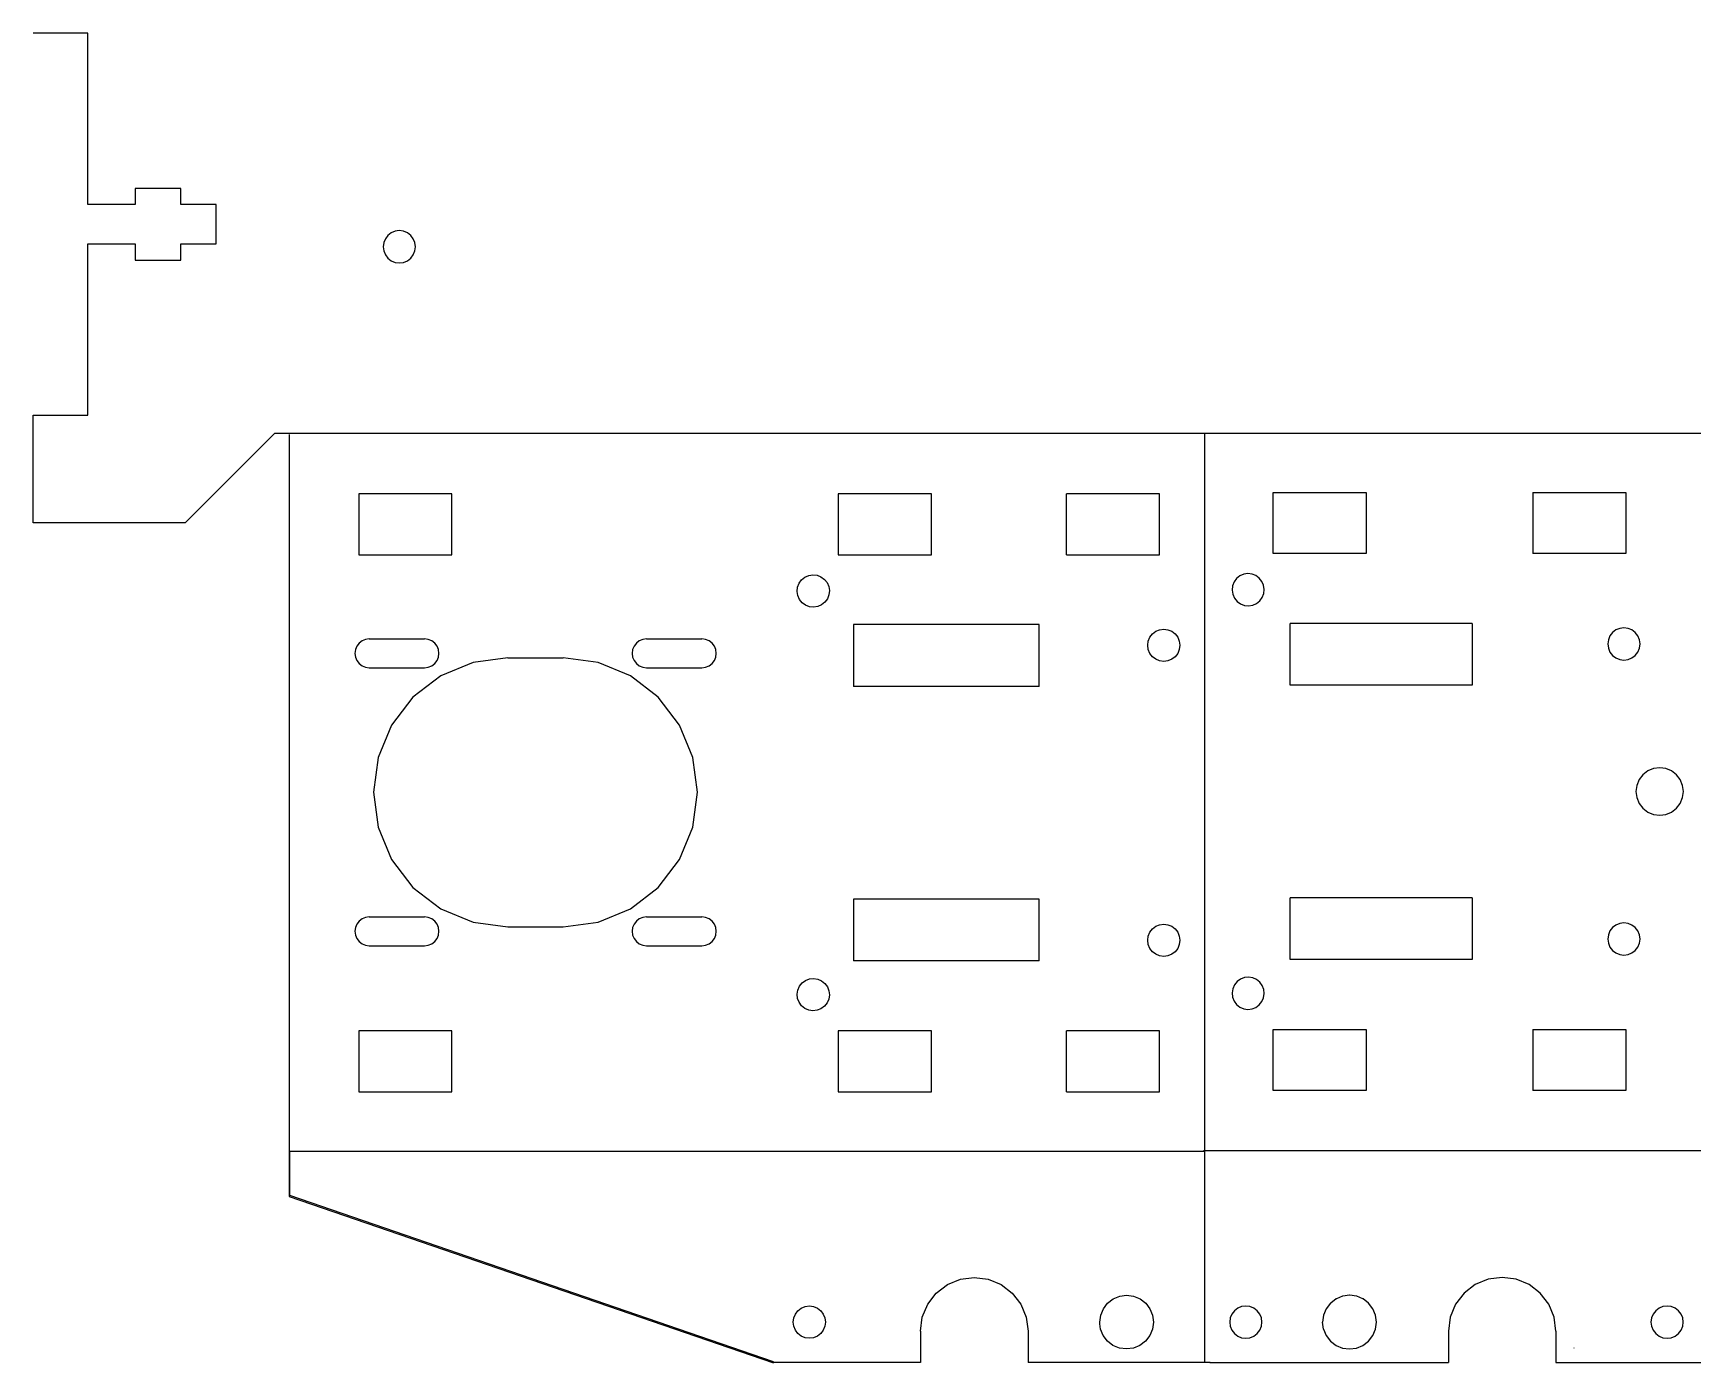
# Model space of a CAD drawing. Extents: x 0 to 941, y 0 to 539.
# Drawn here: x 0.2 to 185.3, y 42.3 to 190.6 of the extents above; entities that cross this region are included whole.
import ezdxf

# ---------------------------------------------------------------- set-up
doc = ezdxf.new("R2010")
doc.units = 0
doc.layers.add('Layer_1', color=7, linetype='CONTINUOUS')

msp = doc.modelspace()

# ---------------------------------------------------------------- linework, layer by layer
at = {"layer": 'Layer_1', "color": 2}
for points in [[(6.23793, 190.583319), (0.150114, 190.583319)], [(6.23793, 171.483479), (6.23793, 190.583319)], [(16.617132, 173.283464), (11.52731, 173.283464)], [(11.52731, 173.283464), (11.52731, 171.483479)], [(16.617132, 171.483479), (16.617132, 173.283464)], [(11.52731, 171.483479), (6.23793, 171.483479)], [(20.55924, 171.483479), (16.617132, 171.483479)], [(20.55924, 167.083493), (20.55924, 171.483479)], [(0.150114, 147.983653), (6.23793, 147.983653), (6.23793, 167.083493)], [(6.23793, 167.083493), (11.52731, 167.083493)], [(11.52731, 167.083493), (11.52731, 165.283508)], [(16.617132, 165.283508), (16.617132, 167.083493)], [(16.617132, 167.083493), (20.55924, 167.083493)], [(11.52731, 165.283508), (16.617132, 165.283508)], [(0.150114, 135.983761), (0.150114, 147.983653)], [(17.116129, 135.983761), (27.096156, 145.983685), (301.047404, 145.983685), (311.027431, 135.983761)], [(17.116129, 135.983761), (0.150114, 135.983761)]]:
    msp.add_lwpolyline(points, dxfattribs=at)
at = {"layer": 'Layer_1', "color": 7}
for points in [[(40.532248, 168.505949), (40.098557, 168.325948)], [(40.997632, 168.567333), (40.532248, 168.505949)], [(41.463016, 168.505949), (40.997632, 168.567333)], [(41.896679, 168.325948), (41.463016, 168.505949)], [(39.26078, 167.231942), (39.19951, 166.765626)], [(39.19951, 166.765626), (39.26078, 166.29931)], [(39.440414, 167.666508), (39.26078, 167.231942)], [(39.726164, 168.039634), (39.440414, 167.666508)], [(40.098557, 168.325948), (39.726164, 168.039634)], [(42.2691, 168.039634), (41.896679, 168.325948)], [(42.55485, 167.666508), (42.2691, 168.039634)], [(42.734484, 167.231942), (42.55485, 167.666508)], [(42.795754, 166.765626), (42.734484, 167.231942)], [(42.734484, 166.29931), (42.795754, 166.765626)], [(39.26078, 166.29931), (39.440414, 165.864801)], [(39.440414, 165.864801), (39.726164, 165.491619)], [(39.726164, 165.491619), (40.098557, 165.205276)], [(40.098557, 165.205276), (40.532248, 165.025331)], [(40.532248, 165.025331), (40.997632, 164.963948)], [(40.997632, 164.963948), (41.463016, 165.025331)], [(41.463016, 165.025331), (41.896679, 165.205276)], [(41.896679, 165.205276), (42.2691, 165.491619)], [(42.2691, 165.491619), (42.55485, 165.864801)], [(42.55485, 165.864801), (42.734484, 166.29931)], [(130.847423, 65.797959), (130.847423, 145.971719)], [(46.857102, 139.231377), (36.4779, 139.231377)], [(36.4779, 139.231377), (36.4779, 132.431402)], [(46.857102, 132.431402), (46.857102, 139.231377)], [(89.970751, 139.231377), (89.970751, 132.431402)], [(100.349981, 139.231377), (89.970751, 139.231377)], [(100.349981, 132.431402), (100.349981, 139.231377)], [(125.799003, 132.431402), (125.799003, 139.231377), (115.419801, 139.231377)], [(115.419801, 132.431402), (115.419801, 139.231377)], [(138.494347, 139.375226), (148.873549, 139.375226)], [(138.494347, 132.575279), (138.494347, 139.375226)], [(148.873549, 139.375226), (148.873549, 132.575279)], [(167.436377, 139.375226), (177.815579, 139.375226), (177.815579, 132.575279), (167.436377, 132.575279)], [(167.436377, 139.375226), (167.436377, 132.575279)], [(36.4779, 132.431402), (46.857102, 132.431402)], [(89.970751, 132.431402), (100.349981, 132.431402)], [(115.419801, 132.431402), (125.799003, 132.431402)], [(148.873549, 132.575279), (138.494347, 132.575279)], [(85.601133, 129.246637), (85.878275, 129.625718), (86.243894, 129.919963), (86.673097, 130.109334)], [(86.673097, 130.109334), (87.136563, 130.18099), (87.602766, 130.129964), (88.039871, 129.959813)], [(88.039871, 129.959813), (88.418162, 129.682106), (88.711814, 129.315725)], [(137.495929, 128.565183), (137.424414, 129.02958), (137.235382, 129.45963), (136.941758, 129.825983), (136.563467, 130.103718), (136.126333, 130.273869), (135.660158, 130.324839), (135.196693, 130.253211), (134.767518, 130.06384), (134.40187, 129.769567), (134.1247, 129.39057), (133.954887, 128.952561), (133.904002, 128.485427), (133.975461, 128.021031), (134.164493, 127.591009), (134.458174, 127.224628), (134.836436, 126.946921)], [(85.451894, 127.877154), (85.380407, 128.341579), (85.431291, 128.808656), (85.601133, 129.246637)], [(86.312841, 126.803044), (85.934578, 127.080779), (85.640898, 127.447103), (85.451894, 127.877154)], [(88.921449, 127.954172), (88.751608, 127.516191), (88.474437, 127.137167), (88.10879, 126.842922), (87.679643, 126.653523)], [(88.711814, 129.315725), (88.900818, 128.885703), (88.972334, 128.421306), (88.921449, 127.954172)], [(137.275203, 127.660068), (137.445016, 128.098077)], [(137.445016, 128.098077), (137.495929, 128.565183)], [(87.679643, 126.653523), (87.216149, 126.581895), (86.749975, 126.632864), (86.312841, 126.803044)], [(134.836436, 126.946921), (135.273542, 126.776797)], [(135.273542, 126.776797), (135.739745, 126.7258)], [(135.739745, 126.725772), (136.203238, 126.797428)], [(136.203238, 126.797428), (136.632386, 126.986799)], [(136.632386, 126.986799), (136.998033, 127.281044)], [(136.998033, 127.281044), (137.275203, 127.660068)], [(91.649945, 124.631457), (91.649945, 117.731519)], [(112.376881, 124.631457), (91.649945, 124.631457)], [(112.376881, 117.731519), (112.376881, 124.631457)], [(125.010333, 123.604253), (125.382387, 123.890285), (125.815626, 124.070117)], [(125.815626, 124.070117), (126.280587, 124.131444), (126.74552, 124.070117), (127.178788, 123.890285)], [(160.700889, 124.775334), (140.3731, 124.775334)], [(160.700889, 117.875396), (140.3731, 117.875396), (140.3731, 124.775334)], [(160.700889, 124.775334), (160.700889, 117.875396)], [(179.351178, 122.009471), (179.412392, 122.475364), (179.351178, 122.941228), (179.171713, 123.375342), (178.886245, 123.74813), (178.514192, 124.034218), (178.080924, 124.214022), (177.615991, 124.275349), (177.15103, 124.214022), (176.717791, 124.034218), (176.345737, 123.74813), (176.060269, 123.375342), (175.880804, 122.941228), (175.81959, 122.475364), (175.880804, 122.009471), (176.060269, 121.575357), (176.345737, 121.202598), (176.717791, 120.916509), (177.15103, 120.736706), (177.615991, 120.675407), (178.080924, 120.736706), (178.514192, 120.916509), (178.886245, 121.202598), (179.171713, 121.575357), (179.351178, 122.009471)], [(36.248961, 122.231467), (36.089421, 121.845585)], [(36.502735, 122.562825), (36.248961, 122.231467)], [(36.833443, 122.817135), (36.502735, 122.562825)], [(37.218564, 122.976929), (36.833443, 122.817135)], [(37.63185, 123.031483), (37.218564, 122.976929)], [(37.63185, 123.031483), (43.819459, 123.031483)], [(44.232745, 122.976929), (43.819459, 123.031483)], [(44.617838, 122.817135), (44.232745, 122.976929)], [(44.948546, 122.562825), (44.617838, 122.817135)], [(45.20232, 122.231467), (44.948546, 122.562825)], [(45.361832, 121.845585), (45.20232, 122.231467)], [(67.187008, 122.231467), (67.027467, 121.845585)], [(67.440782, 122.562825), (67.187008, 122.231467)], [(67.77149, 122.817135), (67.440782, 122.562825)], [(68.15661, 122.976929), (67.77149, 122.817135)], [(68.569868, 123.031483), (68.15661, 122.976929)], [(68.569868, 123.031483), (74.757478, 123.031483)], [(75.170792, 122.976929), (74.757478, 123.031483)], [(75.555884, 122.817135), (75.170792, 122.976929)], [(75.886592, 122.562825), (75.555884, 122.817135)], [(76.140366, 122.231467), (75.886592, 122.562825)], [(76.299907, 121.845585), (76.140366, 122.231467)], [(124.484158, 122.331487), (124.5454, 122.797323)], [(124.5454, 121.865595), (124.484158, 122.331487)], [(124.5454, 122.797323), (124.724866, 123.231494), (125.010333, 123.604253)], [(127.178788, 123.890285), (127.550813, 123.604253), (127.836309, 123.231494)], [(127.836309, 123.231494), (128.015774, 122.797323), (128.076988, 122.331487), (128.015774, 121.865595)], [(36.089421, 121.845585), (36.035036, 121.431452)], [(36.035036, 121.431452), (36.089421, 121.017376)], [(36.089421, 121.017376), (36.248961, 120.631493)], [(36.248961, 120.631493), (36.502735, 120.300108)], [(44.948546, 120.300108), (45.20232, 120.631493)], [(45.20232, 120.631493), (45.361832, 121.017376)], [(45.416244, 121.431452), (45.361832, 121.845585)], [(45.361832, 121.017376), (45.416244, 121.431452)], [(49.226357, 120.420363), (45.61586, 118.921904)], [(53.100845, 120.931467), (49.226357, 120.420363)], [(53.100845, 120.931467), (59.288482, 120.931467)], [(63.162998, 120.420363), (59.288482, 120.931467)], [(66.773496, 118.921904), (63.162998, 120.420363)], [(67.027467, 121.845585), (66.973083, 121.431452)], [(66.973083, 121.431452), (67.027467, 121.017376)], [(67.027467, 121.017376), (67.187008, 120.631493)], [(67.187008, 120.631493), (67.440782, 120.300108)], [(75.886592, 120.300108), (76.140366, 120.631493)], [(76.140366, 120.631493), (76.299907, 121.017376)], [(76.354319, 121.431452), (76.299907, 121.845585)], [(76.299907, 121.017376), (76.354319, 121.431452)], [(125.382387, 120.772633), (125.010333, 121.058693), (124.724866, 121.431452), (124.5454, 121.865595)], [(126.280587, 120.531474), (125.815626, 120.592829), (125.382387, 120.772633)], [(126.74552, 120.592829), (126.280587, 120.531474)], [(127.178788, 120.772633), (126.74552, 120.592829)], [(127.550813, 121.058693), (127.178788, 120.772633)], [(128.015774, 121.865595), (127.836309, 121.431452), (127.550813, 121.058693)], [(36.502735, 120.300108), (36.833443, 120.045854)], [(36.833443, 120.045854), (37.218564, 119.886003)], [(37.218564, 119.886003), (37.63185, 119.831478)], [(37.63185, 119.831478), (43.819459, 119.831478)], [(45.61586, 118.921904), (42.515451, 116.538142)], [(43.819459, 119.831478), (44.232745, 119.886003)], [(44.232745, 119.886003), (44.617838, 120.045854)], [(44.617838, 120.045854), (44.948546, 120.300108)], [(69.873876, 116.538142), (66.773496, 118.921904)], [(67.440782, 120.300108), (67.77149, 120.045854)], [(67.77149, 120.045854), (68.15661, 119.886003)], [(68.15661, 119.886003), (68.569868, 119.831478)], [(68.569868, 119.831478), (74.757478, 119.831478)], [(74.757478, 119.831478), (75.170792, 119.886003)], [(75.170792, 119.886003), (75.555884, 120.045854)], [(75.555884, 120.045854), (75.886592, 120.300108)], [(112.376881, 117.731519), (91.649945, 117.731519)], [(42.515451, 116.538142), (40.136459, 113.431525)], [(72.252896, 113.431525), (69.873876, 116.538142)], [(40.136459, 113.431525), (38.640935, 109.813859)], [(73.748392, 109.813859), (72.252896, 113.431525)], [(38.640935, 109.813859), (38.130819, 105.931582)], [(74.258509, 105.931582), (73.748392, 109.813859)], [(179.736609, 107.90059), (179.316041, 107.351385)], [(180.284741, 108.322004), (179.736609, 107.90059)], [(180.923015, 108.586926), (180.284741, 108.322004)], [(182.293006, 108.586926), (181.608024, 108.677265), (180.923015, 108.586926)], [(182.93128, 108.322004), (182.293006, 108.586926)], [(183.899923, 107.351385), (183.479384, 107.90059), (182.93128, 108.322004)], [(38.130819, 105.931582), (38.640935, 102.049333)], [(73.748392, 102.049333), (74.258509, 105.931582)], [(179.051656, 106.711813), (178.961429, 106.025477)], [(178.961429, 106.025477), (179.051656, 105.339141)], [(179.316041, 107.351385), (179.051656, 106.711813)], [(182.93128, 103.72895), (183.479384, 104.150365), (183.899923, 104.699569), (184.164337, 105.339141), (184.254535, 106.025477)], [(184.164337, 106.711813), (183.899923, 107.351385)], [(184.254535, 106.025477), (184.164337, 106.711813)], [(179.051656, 105.339141), (179.316041, 104.699569), (179.736609, 104.150365), (180.284741, 103.72895)], [(180.284741, 103.72895), (180.923015, 103.464028)], [(182.293006, 103.464028), (182.93128, 103.72895)], [(38.640935, 102.049333), (40.136459, 98.431639)], [(72.252896, 98.431639), (73.748392, 102.049333)], [(180.923015, 103.464028), (181.608024, 103.373661)], [(181.608024, 103.373661), (182.293006, 103.464028)], [(40.136459, 98.431639), (42.515451, 95.325078)], [(69.873876, 95.325078), (72.252896, 98.431639)], [(42.515451, 95.325078), (45.61586, 92.941316)], [(66.773496, 92.941316), (69.873876, 95.325078)], [(45.61586, 92.941316), (49.226357, 91.442829)], [(63.162998, 91.442829), (66.773496, 92.941316)], [(91.649945, 94.03171), (91.649945, 87.131744)], [(112.376881, 94.03171), (91.649945, 94.03171)], [(112.376881, 87.131744), (112.376881, 94.03171)], [(140.3731, 87.275621), (140.3731, 94.175559)], [(160.700889, 94.175559), (140.3731, 94.175559)], [(160.700889, 94.175559), (160.700889, 87.275621)], [(36.089421, 90.845816), (36.035036, 90.431712)], [(36.248961, 91.231699), (36.089421, 90.845816)], [(36.502735, 91.563084), (36.248961, 91.231699)], [(36.833443, 91.817338), (36.502735, 91.563084)], [(37.218564, 91.977189), (36.833443, 91.817338)], [(37.63185, 92.031686), (37.218564, 91.977189)], [(37.63185, 92.031686), (43.819459, 92.031686)], [(44.232745, 91.977189), (43.819459, 92.031686)], [(44.617838, 91.817338), (44.232745, 91.977189)], [(44.948546, 91.563084), (44.617838, 91.817338)], [(45.20232, 91.231699), (44.948546, 91.563084)], [(45.361832, 90.845816), (45.20232, 91.231699)], [(45.416244, 90.431712), (45.361832, 90.845816)], [(49.226357, 91.442829), (53.100845, 90.931697)], [(53.100845, 90.931697), (59.288482, 90.931697)], [(59.288482, 90.931697), (63.162998, 91.442829)], [(67.027467, 90.845816), (66.973083, 90.431712)], [(67.187008, 91.231699), (67.027467, 90.845816)], [(67.440782, 91.563084), (67.187008, 91.231699)], [(67.77149, 91.817338), (67.440782, 91.563084)], [(68.15661, 91.977189), (67.77149, 91.817338)], [(68.569868, 92.031686), (68.15661, 91.977189)], [(68.569868, 92.031686), (74.757478, 92.031686)], [(75.170792, 91.977189), (74.757478, 92.031686)], [(75.555884, 91.817338), (75.170792, 91.977189)], [(75.886592, 91.563084), (75.555884, 91.817338)], [(76.140366, 91.231699), (75.886592, 91.563084)], [(76.299907, 90.845816), (76.140366, 91.231699)], [(76.354319, 90.431712), (76.299907, 90.845816)], [(125.010333, 90.704508), (125.382387, 90.99054)], [(125.382387, 90.99054), (125.815626, 91.170372)], [(125.815626, 91.170372), (126.280587, 91.231699), (126.74552, 91.170372)], [(126.74552, 91.170372), (127.178788, 90.99054)], [(127.178788, 90.99054), (127.550813, 90.704508), (127.836309, 90.33172), (128.015774, 89.897606)], [(177.15103, 91.314277), (176.717791, 91.134445), (176.345737, 90.848385), (176.060269, 90.475597), (175.880804, 90.041483), (175.81959, 89.575591), (175.880804, 89.109726), (176.060269, 88.675612), (176.345737, 88.302825), (176.717791, 88.016793), (177.15103, 87.836932), (177.615991, 87.775634), (178.080924, 87.836932), (178.514192, 88.016793), (178.886245, 88.302825), (179.171713, 88.675612)], [(177.615991, 91.375632), (177.15103, 91.314277)], [(178.080924, 91.314277), (177.615991, 91.375632)], [(178.514192, 91.134445), (178.080924, 91.314277)], [(178.886245, 90.848385), (178.514192, 91.134445)], [(179.171713, 90.475597), (178.886245, 90.848385)], [(36.035036, 90.431712), (36.089421, 90.017607)], [(36.089421, 90.017607), (36.248961, 89.631696)], [(36.248961, 89.631696), (36.502735, 89.300339)], [(36.502735, 89.300339), (36.833443, 89.046085)], [(36.833443, 89.046085), (37.218564, 88.886263)], [(37.218564, 88.886263), (37.63185, 88.831737)], [(43.819459, 88.831737), (44.232745, 88.886263)], [(44.232745, 88.886263), (44.617838, 89.046085)], [(44.617838, 89.046085), (44.948546, 89.300339)], [(44.948546, 89.300339), (45.20232, 89.631696)], [(45.20232, 89.631696), (45.361832, 90.017607)], [(45.361832, 90.017607), (45.416244, 90.431712)], [(66.973083, 90.431712), (67.027467, 90.017607)], [(67.027467, 90.017607), (67.187008, 89.631696)], [(67.187008, 89.631696), (67.440782, 89.300339)], [(67.440782, 89.300339), (67.77149, 89.046085)], [(67.77149, 89.046085), (68.15661, 88.886263)], [(68.15661, 88.886263), (68.569868, 88.831737)], [(74.757478, 88.831737), (75.170792, 88.886263)], [(75.170792, 88.886263), (75.555884, 89.046085)], [(75.555884, 89.046085), (75.886592, 89.300339)], [(75.886592, 89.300339), (76.140366, 89.631696)], [(76.140366, 89.631696), (76.299907, 90.017607)], [(76.299907, 90.017607), (76.354319, 90.431712)], [(124.5454, 88.965821), (124.484158, 89.431714), (124.5454, 89.897606)], [(124.5454, 89.897606), (124.724866, 90.33172)], [(126.280587, 87.631729), (125.815626, 87.693055), (125.382387, 87.872916), (125.010333, 88.158948), (124.724866, 88.531735), (124.5454, 88.965821)], [(124.724866, 90.33172), (125.010333, 90.704508)], [(128.015774, 89.897606), (128.076988, 89.431714), (128.015774, 88.965821), (127.836309, 88.531735), (127.550813, 88.158948)], [(179.351178, 90.041483), (179.171713, 90.475597)], [(179.171713, 88.675612), (179.351178, 89.109726)], [(179.412392, 89.575591), (179.351178, 90.041483)], [(179.351178, 89.109726), (179.412392, 89.575591)], [(37.63185, 88.831737), (43.819459, 88.831737)], [(68.569868, 88.831737), (74.757478, 88.831737)], [(112.376881, 87.131744), (91.649945, 87.131744)], [(126.74552, 87.693055), (126.280587, 87.631729)], [(127.550813, 88.158948), (127.178788, 87.872916), (126.74552, 87.693055)], [(160.700889, 87.275621), (140.3731, 87.275621)], [(85.451894, 83.886047), (85.640898, 84.316041), (85.934578, 84.68245), (86.312841, 84.960128), (86.749946, 85.130308), (87.216149, 85.181334), (87.679615, 85.109678), (88.10879, 84.92025)], [(135.27357, 85.274213), (134.836464, 85.104033)], [(135.739773, 85.325183), (135.27357, 85.274213)], [(136.203267, 85.253583), (135.739773, 85.325183)], [(136.632442, 85.064184), (136.203267, 85.253583)], [(85.878275, 82.137483), (85.601133, 82.516507), (85.431291, 82.954516), (85.380407, 83.42165), (85.451894, 83.886047)], [(88.10879, 84.92025), (88.474409, 84.626034), (88.751608, 84.247009), (88.921421, 83.809)], [(88.972334, 83.341894), (88.900818, 82.877498)], [(88.921421, 83.809), (88.972334, 83.341894)], [(133.975489, 84.029924), (133.90403, 83.565527)], [(133.904059, 83.565527), (133.954943, 83.098421)], [(134.164522, 84.459946), (133.975489, 84.029924)], [(134.458202, 84.826327), (134.164522, 84.459946)], [(134.836464, 85.104033), (134.458202, 84.826327)], [(136.998061, 84.769911), (136.632442, 85.064184)], [(137.275203, 84.390914), (136.998061, 84.769911)], [(137.445044, 83.952905), (137.275203, 84.390914)], [(137.42447, 83.021375), (137.495986, 83.485771)], [(137.495929, 83.485771), (137.445016, 83.952905)], [(87.136563, 81.582211), (86.673097, 81.653839), (86.243894, 81.843266), (85.878247, 82.137483)], [(88.711814, 82.447447), (88.418162, 82.081123), (88.039871, 81.80336), (87.602766, 81.633208), (87.136563, 81.582211)], [(88.900818, 82.877498), (88.711814, 82.447447)], [(133.954943, 83.098421), (134.124756, 82.660412)], [(134.124756, 82.660412), (134.401955, 82.281388)], [(134.401955, 82.281388), (134.767546, 81.987115)], [(134.767546, 81.987115), (135.196749, 81.797744)], [(135.196749, 81.797744), (135.660243, 81.726087)], [(135.660243, 81.726087), (136.126389, 81.777085)], [(136.126389, 81.777085), (136.563523, 81.947265)], [(136.563523, 81.947265), (136.941814, 82.224972)], [(136.941814, 82.224972), (137.235466, 82.591353)], [(137.235466, 82.591353), (137.42447, 83.021375)], [(36.4779, 79.331799), (36.4779, 72.531852)], [(46.857102, 79.331799), (36.4779, 79.331799)], [(46.857102, 72.531852), (46.857102, 79.331799)], [(89.970751, 72.531852), (100.349981, 72.531852), (100.349981, 79.331799)], [(89.970751, 79.331799), (89.970751, 72.531852)], [(100.349981, 79.331799), (89.970751, 79.331799)], [(125.799003, 79.331799), (115.419801, 79.331799)], [(115.419801, 72.531852), (115.419801, 79.331799)], [(125.799003, 72.531852), (125.799003, 79.331799)], [(138.494347, 79.475676), (148.873549, 79.475676)], [(138.494347, 72.675729), (138.494347, 79.475676)], [(148.873549, 79.475676), (148.873549, 72.675729)], [(167.436377, 79.475676), (177.815579, 79.475676), (177.815579, 72.675729), (167.436377, 72.675729)], [(167.436377, 79.475676), (167.436377, 72.675729)], [(36.4779, 72.531852), (46.857102, 72.531852)], [(115.419801, 72.531852), (125.799003, 72.531852)], [(148.873549, 72.675729), (138.494347, 72.675729)], [(186.598108, 65.93955), (130.706594, 65.93955)], [(130.874149, 42.364201), (130.874149, 65.917029)], [(85.467952, 48.125429), (85.840739, 48.410925)], [(85.840655, 48.410925), (86.274797, 48.59039)], [(86.274825, 48.59039), (86.740718, 48.651604)], [(86.740718, 48.651604), (87.206582, 48.59039)], [(87.206554, 48.59039), (87.640668, 48.410925)], [(87.640668, 48.410925), (88.013455, 48.125429)], [(119.242671, 47.630101), (119.542334, 48.352195)], [(119.542334, 48.352195), (120.01912, 48.972265)], [(120.01912, 48.972265), (120.640404, 49.448064)], [(120.640404, 49.448064), (121.363966, 49.747191), (122.140416, 49.849214)], [(122.140416, 49.849214), (122.916865, 49.747191)], [(122.916865, 49.747191), (123.640398, 49.448064)], [(123.640427, 49.448064), (124.261739, 48.972265)], [(124.261711, 48.972265), (124.738497, 48.352195)], [(124.738497, 48.352195), (125.03816, 47.630101)], [(136.334726, 45.298635), (136.707513, 45.584103), (136.993602, 45.956128), (137.173406, 46.389396), (137.234704, 46.854357), (137.173406, 47.31929), (136.993602, 47.752557), (136.707513, 48.124583), (136.334726, 48.410079), (135.900612, 48.589544), (135.434776, 48.650758), (134.968883, 48.589544), (134.534741, 48.410079), (134.161953, 48.124583), (133.875893, 47.752557), (133.696089, 47.31929), (133.634734, 46.854357), (133.696089, 46.389396), (133.875893, 45.956128), (134.161953, 45.584103), (134.534741, 45.298635), (134.968883, 45.119142), (135.434776, 45.057928), (135.900612, 45.119142), (136.334726, 45.298635)], [(145.497494, 49.447245), (144.91335, 48.971419), (144.876181, 48.971419), (144.399423, 48.351348), (144.099703, 47.629254), (143.997482, 46.854357)], [(144.099703, 46.079459), (144.399423, 45.357337), (144.876181, 44.737267), (145.497494, 44.261468), (146.221027, 43.962341), (146.997505, 43.860346), (147.773926, 43.962341), (148.497459, 44.261468), (149.118772, 44.737267), (149.59553, 45.357337), (149.89525, 46.079459), (149.99747, 46.854357), (149.89525, 47.629254), (149.59553, 48.351348), (149.118772, 48.971419), (148.534656, 49.447245), (148.497459, 49.447245), (147.811123, 49.746344), (147.773926, 49.746344), (147.034645, 49.848368), (146.997505, 49.848368), (146.258195, 49.746344), (146.221027, 49.746344), (145.534634, 49.447245), (145.497494, 49.447245)], [(182.900264, 45.119142), (183.334378, 45.298635), (183.707137, 45.584103), (183.993197, 45.956128), (184.173058, 46.389396), (184.234356, 46.854357), (184.173058, 47.31929), (183.993197, 47.752557), (183.707137, 48.124583), (183.334378, 48.410079), (182.900264, 48.589544), (182.434343, 48.650758), (181.968507, 48.589544), (181.534364, 48.410079), (181.161577, 48.124583), (180.875545, 47.752557), (180.695713, 47.31929), (180.634386, 46.854357), (180.695713, 46.389396), (180.875545, 45.956128), (181.161577, 45.584103), (181.534364, 45.298635), (181.968507, 45.119142), (182.434343, 45.057928), (182.900264, 45.119142)], [(84.940704, 46.855204), (85.002031, 47.320165)], [(85.002031, 46.390242), (84.940704, 46.855204)], [(85.002031, 47.320165), (85.181835, 47.753404)], [(85.181835, 45.957031), (85.002031, 46.390242)], [(85.181835, 47.753404), (85.467867, 48.125429)], [(88.013455, 48.125429), (88.299516, 47.753404)], [(88.299516, 47.753404), (88.47932, 47.320165)], [(88.47932, 46.390242), (88.299516, 45.957031)], [(88.47932, 47.320165), (88.540675, 46.855204)], [(88.540675, 46.855204), (88.47932, 46.390242)], [(119.140422, 46.855204), (119.242671, 47.630101)], [(119.140478, 46.667215), (119.140478, 46.855204)], [(119.217892, 46.080306), (119.140478, 46.667244)], [(125.140438, 46.855204), (125.01341, 46.080306)], [(125.03816, 47.630101), (125.140381, 46.855204)], [(144.099703, 46.079459), (143.997482, 46.854357)], [(85.467867, 45.58495), (85.181835, 45.957031)], [(85.840655, 45.299482), (85.467867, 45.584978)], [(86.274797, 45.120017), (85.840655, 45.299482)], [(86.740661, 45.058831), (86.274797, 45.120017)], [(87.206554, 45.120017), (86.740661, 45.058831)], [(87.640668, 45.299482), (87.206554, 45.120017)], [(88.013455, 45.58495), (87.640668, 45.299482)], [(88.299516, 45.957031), (88.013455, 45.58495)], [(119.517527, 45.358212), (119.217835, 46.080306)], [(119.994341, 44.738142), (119.517583, 45.358212)], [(120.615625, 44.262343), (119.994285, 44.738142)], [(125.013353, 46.080306), (124.713661, 45.358212), (124.236903, 44.738114), (123.615619, 44.262343)], [(121.339187, 43.963216), (120.615654, 44.262343)], [(122.115608, 43.861193), (121.339158, 43.963216)], [(122.892114, 43.963216), (122.115665, 43.861193)], [(123.615619, 44.262343), (122.892086, 43.963216)]]:
    msp.add_lwpolyline(points, dxfattribs=at)
at = {"layer": 'Layer_1', "color": 5}
for points in [[(28.693477, 145.831285), (28.693477, 65.931902), (130.787281, 65.931902)], [(28.740636, 65.966643), (28.69088, 65.966643), (28.69088, 65.916944), (28.69088, 60.927086), (28.69088, 60.892937), (28.725114, 60.880519), (82.724498, 42.318284), (82.724498, 42.318284)], [(82.724498, 42.318284), (82.755599, 42.411445), (28.79042, 60.961206), (28.79042, 65.867245)], [(99.140631, 45.857181), (99.345073, 47.407033), (99.944456, 48.85122), (100.897972, 50.091361), (102.140597, 51.042986), (103.587691, 51.641184), (105.140562, 51.845231), (106.69349, 51.641184)], [(170.034458, 45.856334), (169.830016, 47.406158), (169.230633, 48.850374), (168.277117, 50.090514), (167.03452, 51.042111), (165.587398, 51.64031), (164.034498, 51.844356), (162.481599, 51.64031), (161.034532, 51.042111), (159.791908, 50.090514), (158.838392, 48.850374), (158.23898, 47.406158), (158.034538, 45.856334), (158.034538, 42.363355)], [(106.693434, 51.641184), (108.140528, 51.042986)], [(108.140556, 51.042986), (109.383181, 50.091361)], [(109.383124, 50.091361), (110.33664, 48.851192)], [(110.336697, 48.851192), (110.93608, 47.407033)], [(110.936052, 47.407033), (111.140494, 45.857181)], [(99.140631, 45.857181), (99.140631, 42.364201)], [(111.140494, 45.857181), (111.140494, 42.364201)], [(170.034458, 45.856334), (170.034458, 42.363355)], [(172.013118, 43.981419), (172.050315, 43.981419)], [(99.140574, 42.364201), (82.740698, 42.364201)], [(131.438594, 42.364201), (111.140494, 42.364201)], [(131.434812, 42.363355), (158.034538, 42.363355)], [(170.034458, 42.363355), (186.434391, 42.363355)]]:
    msp.add_lwpolyline(points, dxfattribs=at)

doc.saveas('drawing.dxf')
